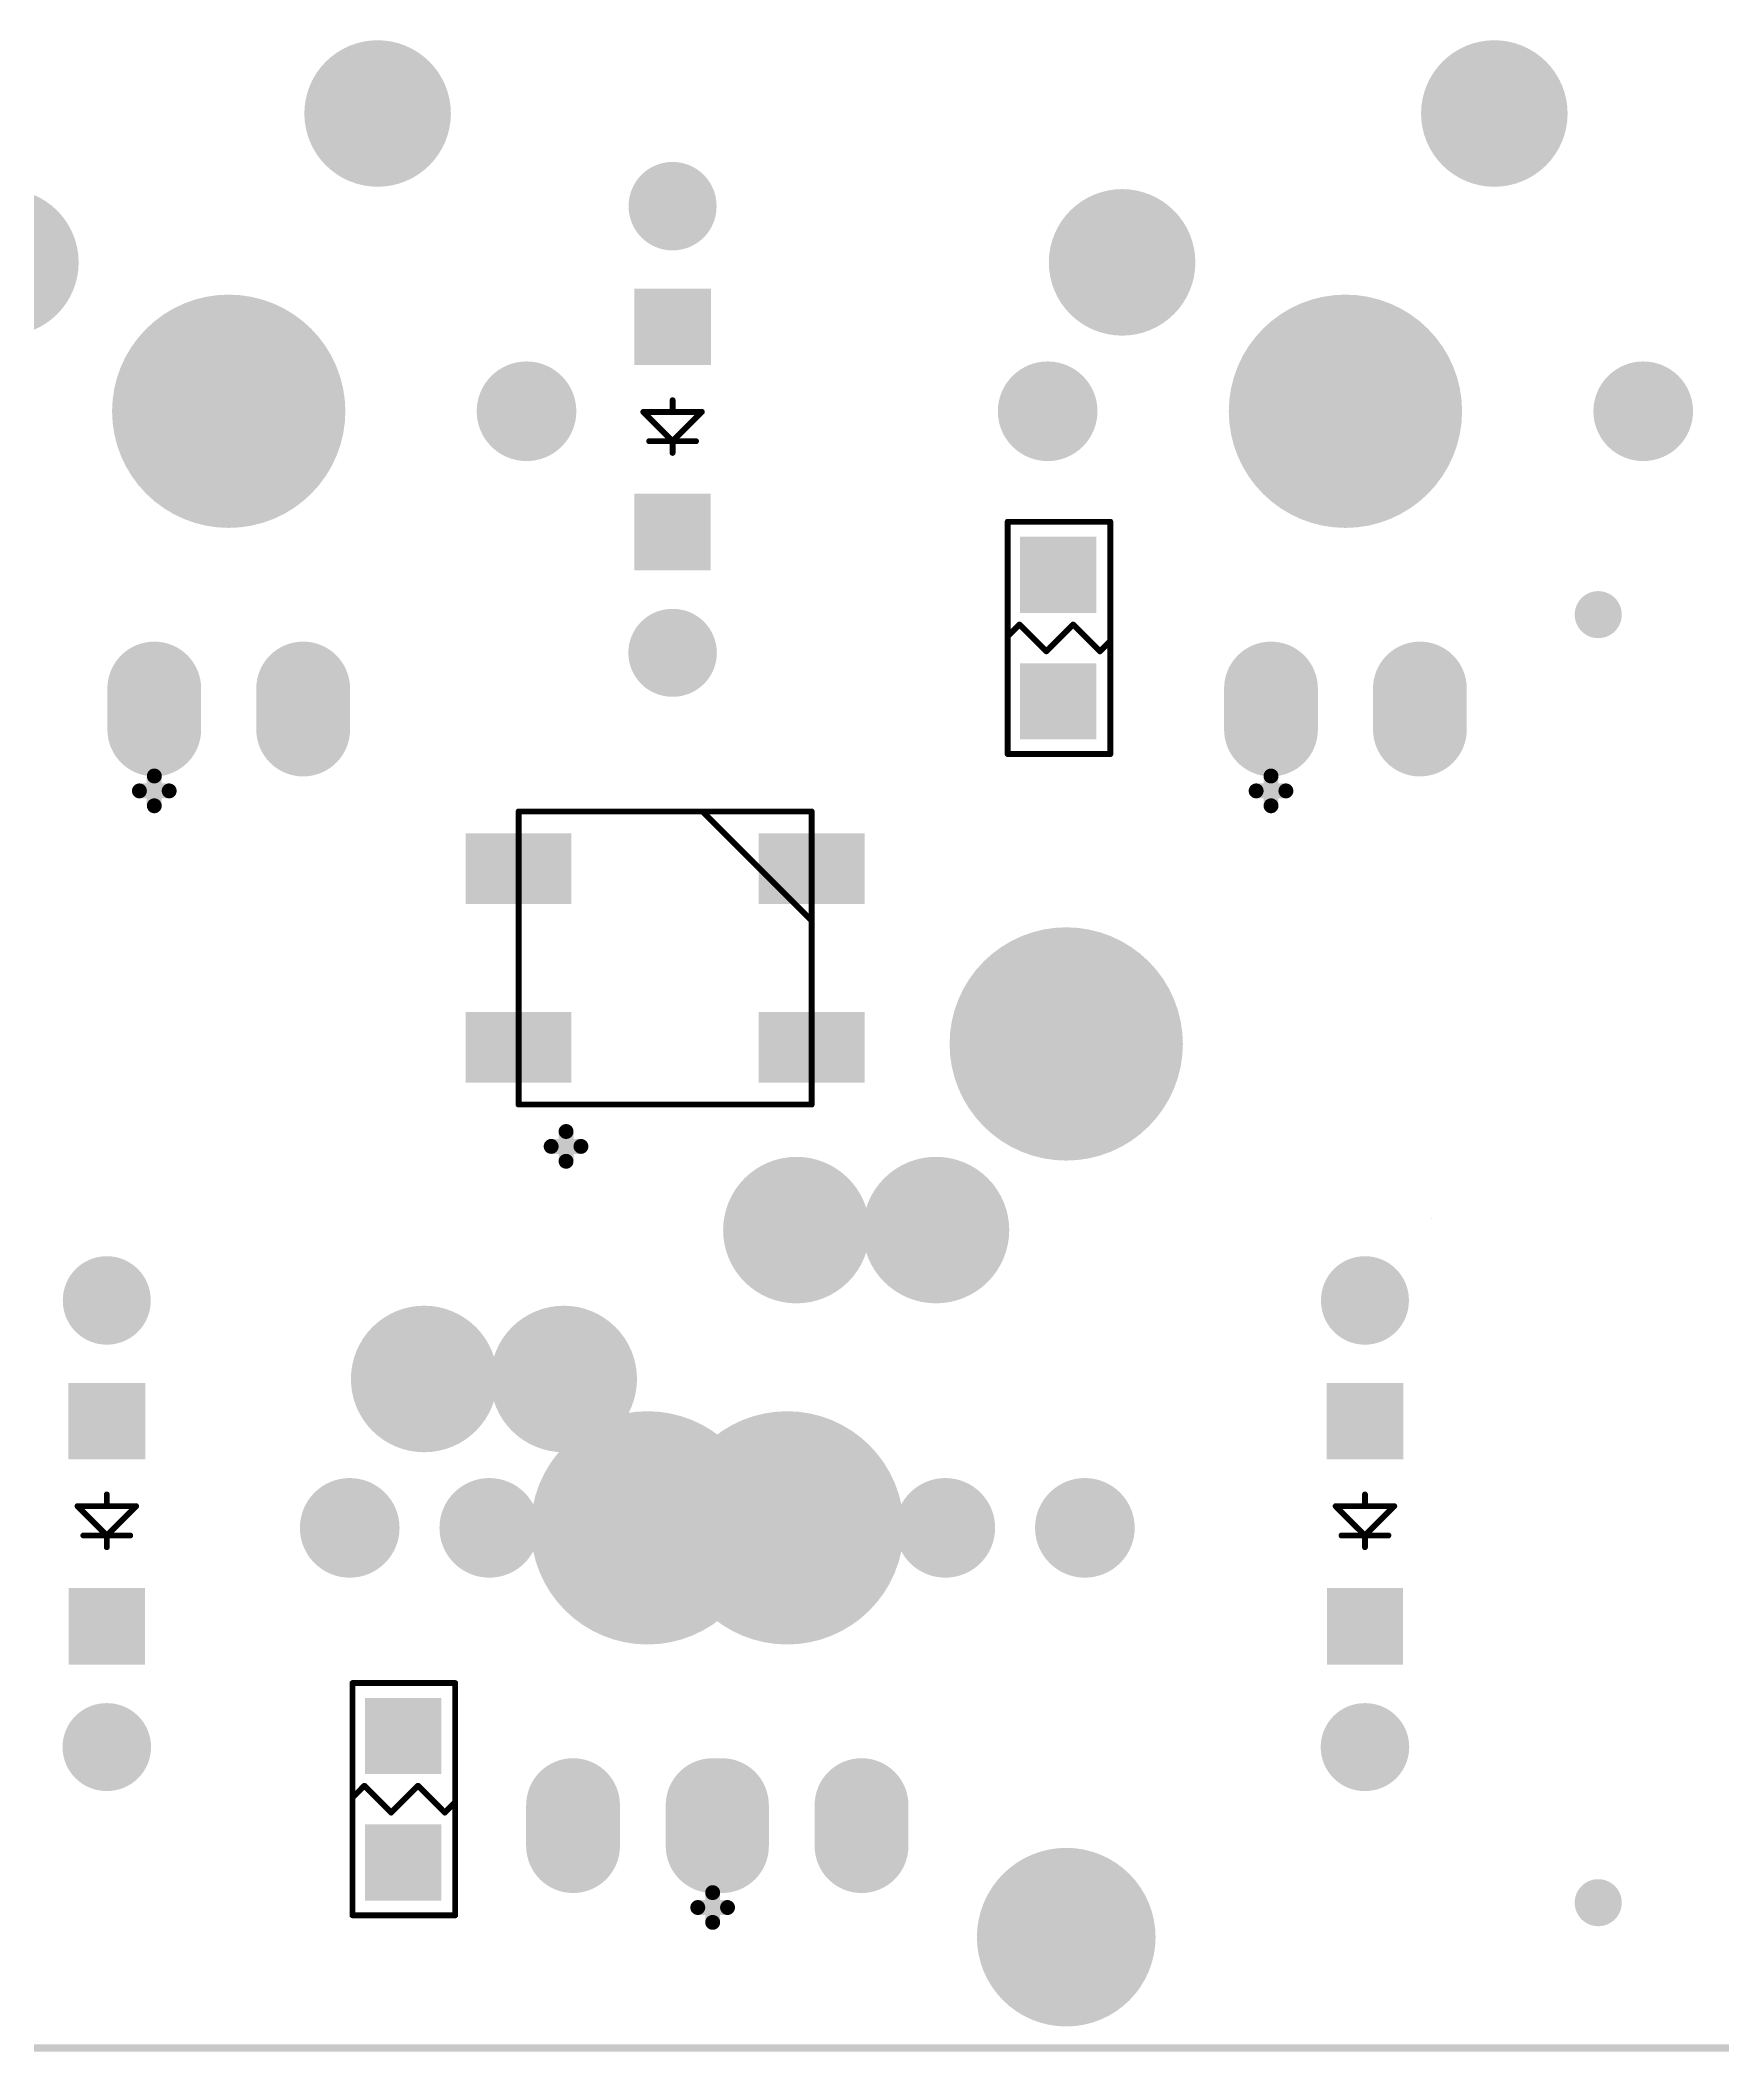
# Model space of a CAD drawing. Extents: x 407 to 769, y 688 to 804.
# Drawn here: x 456.39 to 485.09, y 689.54 to 723.86 of the extents above; entities that cross this region are included whole.
import ezdxf

# ---------------------------------------------------------------- set-up
doc = ezdxf.new("R2010")
doc.units = 0
doc.layers.get('0').update_dxf_attribs({"linetype": 'CONTINUOUS'})
for name, color, linetype in [('BOTTOMOVERLAY', 54, 'CONTINUOUS'), ('BOTTOMPASTE', 16, 'CONTINUOUS'), ('BOTTOMSOLDER', 6, 'CONTINUOUS'), ('KEEPOUTLAYER', 6, 'CONTINUOUS'), ('MULTILAYER', 9, 'CONTINUOUS'), ('TOPSOLDER', 216, 'CONTINUOUS')]:
    doc.layers.add(name, color=color, linetype=linetype)

# ---------------------------------------------------------------- blocks, each defined once
blk = doc.blocks.new('IN4148G_B_18')
at = {"layer": 'BOTTOMOVERLAY', "const_width": 0.1}
for points in [[(0, 0.4), (0, 0.2)], [(0, 0.2), (-0.5, -0.3)], [(0.4, 0.2), (-0.4, 0.2)], [(0.5, -0.3), (0, 0.2)], [(0.5, -0.3), (-0.5, -0.3)], [(0, -0.3), (0, -0.5)]]:
    blk.add_lwpolyline(points, dxfattribs=at)
at = {"layer": 'BOTTOMOVERLAY', "const_width": 0.05}
for points in [[(-0.025, 0.4, 1), (0.025, 0.4, 1)], [(-0.425, 0.2, 1), (-0.375, 0.2, 1)], [(-0.025, 0.2, 1), (0.025, 0.2, 1)], [(-0.025, 0.2, 1), (0.025, 0.2, 1)], [(-0.025, 0.2, 1), (0.025, 0.2, 1)], [(0.375, 0.2, 1), (0.425, 0.2, 1)], [(-0.525, -0.3, 1), (-0.475, -0.3, 1)], [(-0.525, -0.3, 1), (-0.475, -0.3, 1)], [(-0.025, -0.3, 1), (0.025, -0.3, 1)], [(0.475, -0.3, 1), (0.525, -0.3, 1)], [(0.475, -0.3, 1), (0.525, -0.3, 1)], [(-0.025, -0.5, 1), (0.025, -0.5, 1)]]:
    blk.add_lwpolyline(points, format="xyb", close=True, dxfattribs=at)
at = {"layer": 'BOTTOMPASTE'}
for points in [[(-0.65, 1.095), (0.65, 1.095), (-0.65, 2.405), (0.65, 2.405)], [(-0.655, -2.4), (0.655, -2.4), (-0.655, -1.1), (0.655, -1.1)]]:
    blk.add_solid(points, dxfattribs=at)
at = {"layer": 'BOTTOMSOLDER', "const_width": 1.5}
for points in [[(0.005, 3.81), (-0.005, 3.81)], [(0, -3.805), (0, -3.815)]]:
    blk.add_lwpolyline(points, dxfattribs=at)
at = {"layer": 'BOTTOMSOLDER', "const_width": 0.75}
for points in [[(-0.38, 3.81, 1), (0.37, 3.81, 1)], [(-0.37, 3.81, 1), (0.38, 3.81, 1)], [(-0.375, -3.805, 1), (0.375, -3.805, 1)], [(-0.375, -3.815, 1), (0.375, -3.815, 1)]]:
    blk.add_lwpolyline(points, format="xyb", close=True, dxfattribs=at)
at = {"layer": 'BOTTOMSOLDER'}
for points in [[(-0.65, 1.095), (0.65, 1.095), (-0.65, 2.405), (0.65, 2.405)], [(-0.655, -2.4), (0.655, -2.4), (-0.655, -1.1), (0.655, -1.1)]]:
    blk.add_solid(points, dxfattribs=at)
at = {"layer": 'MULTILAYER', "const_width": 1.5}
for points in [[(0.005, 3.81), (-0.005, 3.81)], [(0, -3.805), (0, -3.815)]]:
    blk.add_lwpolyline(points, dxfattribs=at)
at = {"layer": 'MULTILAYER', "const_width": 0.75}
for points in [[(-0.38, 3.81, 1), (0.37, 3.81, 1)], [(-0.37, 3.81, 1), (0.38, 3.81, 1)], [(-0.375, -3.805, 1), (0.375, -3.805, 1)], [(-0.375, -3.815, 1), (0.375, -3.815, 1)]]:
    blk.add_lwpolyline(points, format="xyb", close=True, dxfattribs=at)
blk = doc.blocks.new('IN4148G_B_19')
at = {"layer": 'BOTTOMOVERLAY', "const_width": 0.1}
for points in [[(0, 0.4), (0, 0.2)], [(0, 0.2), (-0.5, -0.3)], [(0.4, 0.2), (-0.4, 0.2)], [(0.5, -0.3), (0, 0.2)], [(0.5, -0.3), (-0.5, -0.3)], [(0, -0.3), (0, -0.5)]]:
    blk.add_lwpolyline(points, dxfattribs=at)
at = {"layer": 'BOTTOMOVERLAY', "const_width": 0.05}
for points in [[(-0.025, 0.4, 1), (0.025, 0.4, 1)], [(-0.425, 0.2, 1), (-0.375, 0.2, 1)], [(-0.025, 0.2, 1), (0.025, 0.2, 1)], [(-0.025, 0.2, 1), (0.025, 0.2, 1)], [(-0.025, 0.2, 1), (0.025, 0.2, 1)], [(0.375, 0.2, 1), (0.425, 0.2, 1)], [(-0.525, -0.3, 1), (-0.475, -0.3, 1)], [(-0.525, -0.3, 1), (-0.475, -0.3, 1)], [(-0.025, -0.3, 1), (0.025, -0.3, 1)], [(0.475, -0.3, 1), (0.525, -0.3, 1)], [(0.475, -0.3, 1), (0.525, -0.3, 1)], [(-0.025, -0.5, 1), (0.025, -0.5, 1)]]:
    blk.add_lwpolyline(points, format="xyb", close=True, dxfattribs=at)
at = {"layer": 'BOTTOMPASTE'}
for points in [[(-0.65, 1.095), (0.65, 1.095), (-0.65, 2.405), (0.65, 2.405)], [(-0.655, -2.4), (0.655, -2.4), (-0.655, -1.1), (0.655, -1.1)]]:
    blk.add_solid(points, dxfattribs=at)
at = {"layer": 'BOTTOMSOLDER', "const_width": 1.5}
for points in [[(0.005, 3.81), (-0.005, 3.81)], [(0, -3.805), (0, -3.815)]]:
    blk.add_lwpolyline(points, dxfattribs=at)
at = {"layer": 'BOTTOMSOLDER', "const_width": 0.75}
for points in [[(-0.38, 3.81, 1), (0.37, 3.81, 1)], [(-0.37, 3.81, 1), (0.38, 3.81, 1)], [(-0.375, -3.805, 1), (0.375, -3.805, 1)], [(-0.375, -3.815, 1), (0.375, -3.815, 1)]]:
    blk.add_lwpolyline(points, format="xyb", close=True, dxfattribs=at)
at = {"layer": 'BOTTOMSOLDER'}
for points in [[(-0.65, 1.095), (0.65, 1.095), (-0.65, 2.405), (0.65, 2.405)], [(-0.655, -2.4), (0.655, -2.4), (-0.655, -1.1), (0.655, -1.1)]]:
    blk.add_solid(points, dxfattribs=at)
at = {"layer": 'MULTILAYER', "const_width": 1.5}
for points in [[(0.005, 3.81), (-0.005, 3.81)], [(0, -3.805), (0, -3.815)]]:
    blk.add_lwpolyline(points, dxfattribs=at)
at = {"layer": 'MULTILAYER', "const_width": 0.75}
for points in [[(-0.38, 3.81, 1), (0.37, 3.81, 1)], [(-0.37, 3.81, 1), (0.38, 3.81, 1)], [(-0.375, -3.805, 1), (0.375, -3.805, 1)], [(-0.375, -3.815, 1), (0.375, -3.815, 1)]]:
    blk.add_lwpolyline(points, format="xyb", close=True, dxfattribs=at)
blk = doc.blocks.new('IN4148G_B_46')
at = {"layer": 'BOTTOMOVERLAY', "const_width": 0.1}
for points in [[(0, 0.4), (0, 0.2)], [(0, 0.2), (-0.5, -0.3)], [(0.4, 0.2), (-0.4, 0.2)], [(0.5, -0.3), (0, 0.2)], [(0.5, -0.3), (-0.5, -0.3)], [(0, -0.3), (0, -0.5)]]:
    blk.add_lwpolyline(points, dxfattribs=at)
at = {"layer": 'BOTTOMOVERLAY', "const_width": 0.05}
for points in [[(-0.025, 0.4, 1), (0.025, 0.4, 1)], [(-0.425, 0.2, 1), (-0.375, 0.2, 1)], [(-0.025, 0.2, 1), (0.025, 0.2, 1)], [(-0.025, 0.2, 1), (0.025, 0.2, 1)], [(-0.025, 0.2, 1), (0.025, 0.2, 1)], [(0.375, 0.2, 1), (0.425, 0.2, 1)], [(-0.525, -0.3, 1), (-0.475, -0.3, 1)], [(-0.525, -0.3, 1), (-0.475, -0.3, 1)], [(-0.025, -0.3, 1), (0.025, -0.3, 1)], [(0.475, -0.3, 1), (0.525, -0.3, 1)], [(0.475, -0.3, 1), (0.525, -0.3, 1)], [(-0.025, -0.5, 1), (0.025, -0.5, 1)]]:
    blk.add_lwpolyline(points, format="xyb", close=True, dxfattribs=at)
at = {"layer": 'BOTTOMPASTE'}
for points in [[(-0.65, 1.095), (0.65, 1.095), (-0.65, 2.405), (0.65, 2.405)], [(-0.655, -2.4), (0.655, -2.4), (-0.655, -1.1), (0.655, -1.1)]]:
    blk.add_solid(points, dxfattribs=at)
at = {"layer": 'BOTTOMSOLDER', "const_width": 1.5}
for points in [[(0.005, 3.81), (-0.005, 3.81)], [(0, -3.805), (0, -3.815)]]:
    blk.add_lwpolyline(points, dxfattribs=at)
at = {"layer": 'BOTTOMSOLDER', "const_width": 0.75}
for points in [[(-0.38, 3.81, 1), (0.37, 3.81, 1)], [(-0.37, 3.81, 1), (0.38, 3.81, 1)], [(-0.375, -3.805, 1), (0.375, -3.805, 1)], [(-0.375, -3.815, 1), (0.375, -3.815, 1)]]:
    blk.add_lwpolyline(points, format="xyb", close=True, dxfattribs=at)
at = {"layer": 'BOTTOMSOLDER'}
for points in [[(-0.65, 1.095), (0.65, 1.095), (-0.65, 2.405), (0.65, 2.405)], [(-0.655, -2.4), (0.655, -2.4), (-0.655, -1.1), (0.655, -1.1)]]:
    blk.add_solid(points, dxfattribs=at)
at = {"layer": 'MULTILAYER', "const_width": 1.5}
for points in [[(0.005, 3.81), (-0.005, 3.81)], [(0, -3.805), (0, -3.815)]]:
    blk.add_lwpolyline(points, dxfattribs=at)
at = {"layer": 'MULTILAYER', "const_width": 0.75}
for points in [[(-0.38, 3.81, 1), (0.37, 3.81, 1)], [(-0.37, 3.81, 1), (0.38, 3.81, 1)], [(-0.375, -3.805, 1), (0.375, -3.805, 1)], [(-0.375, -3.815, 1), (0.375, -3.815, 1)]]:
    blk.add_lwpolyline(points, format="xyb", close=True, dxfattribs=at)
blk = doc.blocks.new('MX1UP__B_128')
at = {"layer": 'BOTTOMOVERLAY', "const_width": 0.254}
for points in [[(-1.27, -6.731), (-1.27, -6.223)], [(-1.524, -6.477), (-1.016, -6.477)]]:
    blk.add_lwpolyline(points, dxfattribs=at)
at = {"layer": 'BOTTOMOVERLAY', "const_width": 0.127}
for points in [[(-1.333, -6.223, 1), (-1.206, -6.223, 1)], [(-1.587, -6.477, 1), (-1.46, -6.477, 1)], [(-1.079, -6.477, 1), (-0.952, -6.477, 1)], [(-1.333, -6.731, 1), (-1.206, -6.731, 1)]]:
    blk.add_lwpolyline(points, format="xyb", close=True, dxfattribs=at)
at = {"layer": 'BOTTOMSOLDER'}
for points, const_width in [([(1.915, 5.08, 1), (3.165, 5.08, 1)], 1.25), ([(-4.435, 2.54, 1), (-3.185, 2.54, 1)], 1.25), ([(-0.995, 0, 1), (0.995, 0, 1)], 1.99), ([(-5.505, 0, 1), (-4.655, 0, 1)], 0.85), ([(4.655, 0, 1), (5.505, 0, 1)], 0.85), ([(-1.67, -4.73, 1), (-0.87, -4.73, 1)], 0.8), ([(0.87, -4.73, 1), (1.67, -4.73, 1)], 0.8), ([(-1.67, -5.43, 1), (-0.87, -5.43, 1)], 0.8), ([(0.87, -5.43, 1), (1.67, -5.43, 1)], 0.8)]:
    blk.add_lwpolyline(points, format="xyb", close=True, dxfattribs=dict(at, const_width=const_width))
at = {"layer": 'BOTTOMSOLDER', "const_width": 1.6}
for points in [[(-1.27, -5.43), (-1.27, -4.73)], [(1.27, -5.43), (1.27, -4.73)]]:
    blk.add_lwpolyline(points, dxfattribs=at)
at = {"layer": 'MULTILAYER'}
for points, const_width in [([(1.915, 5.08, 1), (3.165, 5.08, 1)], 1.25), ([(-4.435, 2.54, 1), (-3.185, 2.54, 1)], 1.25), ([(-0.995, 0, 1), (0.995, 0, 1)], 1.99), ([(-5.505, 0, 1), (-4.655, 0, 1)], 0.85), ([(4.655, 0, 1), (5.505, 0, 1)], 0.85), ([(-1.67, -4.73, 1), (-0.87, -4.73, 1)], 0.8), ([(0.87, -4.73, 1), (1.67, -4.73, 1)], 0.8), ([(-1.67, -5.43, 1), (-0.87, -5.43, 1)], 0.8), ([(0.87, -5.43, 1), (1.67, -5.43, 1)], 0.8)]:
    blk.add_lwpolyline(points, format="xyb", close=True, dxfattribs=dict(at, const_width=const_width))
at = {"layer": 'MULTILAYER', "const_width": 1.6}
for points in [[(-1.27, -5.43), (-1.27, -4.73)], [(1.27, -5.43), (1.27, -4.73)]]:
    blk.add_lwpolyline(points, dxfattribs=at)
at = {"layer": 'TOPSOLDER'}
for points, const_width in [([(1.915, 5.08, 1), (3.165, 5.08, 1)], 1.25), ([(-4.435, 2.54, 1), (-3.185, 2.54, 1)], 1.25), ([(-0.995, 0, 1), (0.995, 0, 1)], 1.99), ([(-5.505, 0, 1), (-4.655, 0, 1)], 0.85), ([(4.655, 0, 1), (5.505, 0, 1)], 0.85), ([(-1.67, -4.73, 1), (-0.87, -4.73, 1)], 0.8), ([(0.87, -4.73, 1), (1.67, -4.73, 1)], 0.8), ([(-1.67, -5.43, 1), (-0.87, -5.43, 1)], 0.8), ([(0.87, -5.43, 1), (1.67, -5.43, 1)], 0.8)]:
    blk.add_lwpolyline(points, format="xyb", close=True, dxfattribs=dict(at, const_width=const_width))
at = {"layer": 'TOPSOLDER', "const_width": 1.6}
for points in [[(-1.27, -5.43), (-1.27, -4.73)], [(1.27, -5.43), (1.27, -4.73)]]:
    blk.add_lwpolyline(points, dxfattribs=at)
blk = doc.blocks.new('MX1UP__B_133')
at = {"layer": 'BOTTOMOVERLAY', "const_width": 0.254}
for points in [[(-1.27, -6.731), (-1.27, -6.223)], [(-1.524, -6.477), (-1.016, -6.477)]]:
    blk.add_lwpolyline(points, dxfattribs=at)
at = {"layer": 'BOTTOMOVERLAY', "const_width": 0.127}
for points in [[(-1.333, -6.223, 1), (-1.206, -6.223, 1)], [(-1.587, -6.477, 1), (-1.46, -6.477, 1)], [(-1.079, -6.477, 1), (-0.952, -6.477, 1)], [(-1.333, -6.731, 1), (-1.206, -6.731, 1)]]:
    blk.add_lwpolyline(points, format="xyb", close=True, dxfattribs=at)
at = {"layer": 'BOTTOMSOLDER'}
for points, const_width in [([(1.915, 5.08, 1), (3.165, 5.08, 1)], 1.25), ([(-4.435, 2.54, 1), (-3.185, 2.54, 1)], 1.25), ([(-0.995, 0, 1), (0.995, 0, 1)], 1.99), ([(-5.505, 0, 1), (-4.655, 0, 1)], 0.85), ([(4.655, 0, 1), (5.505, 0, 1)], 0.85), ([(-1.67, -4.73, 1), (-0.87, -4.73, 1)], 0.8), ([(0.87, -4.73, 1), (1.67, -4.73, 1)], 0.8), ([(-1.67, -5.43, 1), (-0.87, -5.43, 1)], 0.8), ([(0.87, -5.43, 1), (1.67, -5.43, 1)], 0.8)]:
    blk.add_lwpolyline(points, format="xyb", close=True, dxfattribs=dict(at, const_width=const_width))
at = {"layer": 'BOTTOMSOLDER', "const_width": 1.6}
for points in [[(-1.27, -5.43), (-1.27, -4.73)], [(1.27, -5.43), (1.27, -4.73)]]:
    blk.add_lwpolyline(points, dxfattribs=at)
at = {"layer": 'MULTILAYER'}
for points, const_width in [([(1.915, 5.08, 1), (3.165, 5.08, 1)], 1.25), ([(-4.435, 2.54, 1), (-3.185, 2.54, 1)], 1.25), ([(-0.995, 0, 1), (0.995, 0, 1)], 1.99), ([(-5.505, 0, 1), (-4.655, 0, 1)], 0.85), ([(4.655, 0, 1), (5.505, 0, 1)], 0.85), ([(-1.67, -4.73, 1), (-0.87, -4.73, 1)], 0.8), ([(0.87, -4.73, 1), (1.67, -4.73, 1)], 0.8), ([(-1.67, -5.43, 1), (-0.87, -5.43, 1)], 0.8), ([(0.87, -5.43, 1), (1.67, -5.43, 1)], 0.8)]:
    blk.add_lwpolyline(points, format="xyb", close=True, dxfattribs=dict(at, const_width=const_width))
at = {"layer": 'MULTILAYER', "const_width": 1.6}
for points in [[(-1.27, -5.43), (-1.27, -4.73)], [(1.27, -5.43), (1.27, -4.73)]]:
    blk.add_lwpolyline(points, dxfattribs=at)
at = {"layer": 'TOPSOLDER'}
for points, const_width in [([(1.915, 5.08, 1), (3.165, 5.08, 1)], 1.25), ([(-4.435, 2.54, 1), (-3.185, 2.54, 1)], 1.25), ([(-0.995, 0, 1), (0.995, 0, 1)], 1.99), ([(-5.505, 0, 1), (-4.655, 0, 1)], 0.85), ([(4.655, 0, 1), (5.505, 0, 1)], 0.85), ([(-1.67, -4.73, 1), (-0.87, -4.73, 1)], 0.8), ([(0.87, -4.73, 1), (1.67, -4.73, 1)], 0.8), ([(-1.67, -5.43, 1), (-0.87, -5.43, 1)], 0.8), ([(0.87, -5.43, 1), (1.67, -5.43, 1)], 0.8)]:
    blk.add_lwpolyline(points, format="xyb", close=True, dxfattribs=dict(at, const_width=const_width))
at = {"layer": 'TOPSOLDER', "const_width": 1.6}
for points in [[(-1.27, -5.43), (-1.27, -4.73)], [(1.27, -5.43), (1.27, -4.73)]]:
    blk.add_lwpolyline(points, dxfattribs=at)
blk = doc.blocks.new('R0805_B_249')
at = {"layer": 'BOTTOMOVERLAY', "const_width": 0.1}
for points in [[(-0.889, 1.981), (0.864, 1.981)], [(-0.889, -1.981), (-0.889, 1.981)], [(0.864, -1.981), (0.864, 1.981)], [(-0.889, 0.025), (-0.686, 0.229)], [(-0.686, 0.229), (-0.229, -0.229)], [(-0.229, -0.229), (0, 0)], [(0, 0), (0.229, 0.229)], [(0.229, 0.229), (0.686, -0.229)], [(0.686, -0.229), (0.864, -0.051)], [(-0.889, -1.981), (0.864, -1.981)]]:
    blk.add_lwpolyline(points, dxfattribs=at)
at = {"layer": 'BOTTOMOVERLAY', "const_width": 0.05}
for points in [[(-0.914, 1.981, 1), (-0.864, 1.981, 1)], [(-0.914, 1.981, 1), (-0.864, 1.981, 1)], [(0.839, 1.981, 1), (0.889, 1.981, 1)], [(0.839, 1.981, 1), (0.889, 1.981, 1)], [(-0.914, 0.025, 1), (-0.864, 0.025, 1)], [(-0.711, 0.229, 1), (-0.661, 0.229, 1)], [(-0.711, 0.229, 1), (-0.661, 0.229, 1)], [(-0.025, 0, 1), (0.025, 0, 1)], [(-0.025, 0, 1), (0.025, 0, 1)], [(0.204, 0.229, 1), (0.254, 0.229, 1)], [(0.204, 0.229, 1), (0.254, 0.229, 1)], [(-0.254, -0.229, 1), (-0.204, -0.229, 1)], [(-0.254, -0.229, 1), (-0.204, -0.229, 1)], [(0.661, -0.229, 1), (0.711, -0.229, 1)], [(0.661, -0.229, 1), (0.711, -0.229, 1)], [(0.839, -0.051, 1), (0.889, -0.051, 1)], [(-0.914, -1.981, 1), (-0.864, -1.981, 1)], [(-0.914, -1.981, 1), (-0.864, -1.981, 1)], [(0.839, -1.981, 1), (0.889, -1.981, 1)], [(0.839, -1.981, 1), (0.889, -1.981, 1)]]:
    blk.add_lwpolyline(points, format="xyb", close=True, dxfattribs=at)
at = {"layer": 'BOTTOMPASTE'}
for points in [[(0.625, 0.428), (0.625, 1.728), (-0.675, 0.428), (-0.675, 1.728)], [(0.625, -1.731), (0.625, -0.431), (-0.675, -1.731), (-0.675, -0.431)]]:
    blk.add_solid(points, dxfattribs=at)
at = {"layer": 'BOTTOMSOLDER'}
for points in [[(0.625, 0.428), (0.625, 1.728), (-0.675, 0.428), (-0.675, 1.728)], [(0.625, -1.731), (0.625, -0.431), (-0.675, -1.731), (-0.675, -0.431)]]:
    blk.add_solid(points, dxfattribs=at)
blk = doc.blocks.new('R0805_B_258')
at = {"layer": 'BOTTOMOVERLAY', "const_width": 0.1}
for points in [[(-0.889, 1.981), (0.864, 1.981)], [(-0.889, -1.981), (-0.889, 1.981)], [(0.864, -1.981), (0.864, 1.981)], [(-0.889, 0.025), (-0.686, 0.229)], [(-0.686, 0.229), (-0.229, -0.229)], [(-0.229, -0.229), (0, 0)], [(0, 0), (0.229, 0.229)], [(0.229, 0.229), (0.686, -0.229)], [(0.686, -0.229), (0.864, -0.051)], [(-0.889, -1.981), (0.864, -1.981)]]:
    blk.add_lwpolyline(points, dxfattribs=at)
at = {"layer": 'BOTTOMOVERLAY', "const_width": 0.05}
for points in [[(-0.914, 1.981, 1), (-0.864, 1.981, 1)], [(-0.914, 1.981, 1), (-0.864, 1.981, 1)], [(0.839, 1.981, 1), (0.889, 1.981, 1)], [(0.839, 1.981, 1), (0.889, 1.981, 1)], [(-0.914, 0.025, 1), (-0.864, 0.025, 1)], [(-0.711, 0.229, 1), (-0.661, 0.229, 1)], [(-0.711, 0.229, 1), (-0.661, 0.229, 1)], [(-0.025, 0, 1), (0.025, 0, 1)], [(-0.025, 0, 1), (0.025, 0, 1)], [(0.204, 0.229, 1), (0.254, 0.229, 1)], [(0.204, 0.229, 1), (0.254, 0.229, 1)], [(-0.254, -0.229, 1), (-0.204, -0.229, 1)], [(-0.254, -0.229, 1), (-0.204, -0.229, 1)], [(0.661, -0.229, 1), (0.711, -0.229, 1)], [(0.661, -0.229, 1), (0.711, -0.229, 1)], [(0.839, -0.051, 1), (0.889, -0.051, 1)], [(-0.914, -1.981, 1), (-0.864, -1.981, 1)], [(-0.914, -1.981, 1), (-0.864, -1.981, 1)], [(0.839, -1.981, 1), (0.889, -1.981, 1)], [(0.839, -1.981, 1), (0.889, -1.981, 1)]]:
    blk.add_lwpolyline(points, format="xyb", close=True, dxfattribs=at)
at = {"layer": 'BOTTOMPASTE'}
for points in [[(0.625, 0.428), (0.625, 1.728), (-0.675, 0.428), (-0.675, 1.728)], [(0.625, -1.731), (0.625, -0.431), (-0.675, -1.731), (-0.675, -0.431)]]:
    blk.add_solid(points, dxfattribs=at)
at = {"layer": 'BOTTOMSOLDER'}
for points in [[(0.625, 0.428), (0.625, 1.728), (-0.675, 0.428), (-0.675, 1.728)], [(0.625, -1.731), (0.625, -0.431), (-0.675, -1.731), (-0.675, -0.431)]]:
    blk.add_solid(points, dxfattribs=at)
blk = doc.blocks.new('MX1UP_B_304')
at = {"layer": 'BOTTOMSOLDER'}
for points, const_width in [([(1.915, 5.08, 1), (3.165, 5.08, 1)], 1.25), ([(-4.435, 2.54, 1), (-3.185, 2.54, 1)], 1.25), ([(-0.995, 0, 1), (0.995, 0, 1)], 1.99), ([(-5.505, 0, 1), (-4.655, 0, 1)], 0.85), ([(4.655, 0, 1), (5.505, 0, 1)], 0.85), ([(-1.67, -4.73, 1), (-0.87, -4.73, 1)], 0.8), ([(0.87, -4.73, 1), (1.67, -4.73, 1)], 0.8), ([(-1.67, -5.43, 1), (-0.87, -5.43, 1)], 0.8), ([(0.87, -5.43, 1), (1.67, -5.43, 1)], 0.8)]:
    blk.add_lwpolyline(points, format="xyb", close=True, dxfattribs=dict(at, const_width=const_width))
at = {"layer": 'BOTTOMSOLDER', "const_width": 1.6}
for points in [[(-1.27, -5.43), (-1.27, -4.73)], [(1.27, -5.43), (1.27, -4.73)]]:
    blk.add_lwpolyline(points, dxfattribs=at)
at = {"layer": 'MULTILAYER'}
for points, const_width in [([(1.915, 5.08, 1), (3.165, 5.08, 1)], 1.25), ([(-4.435, 2.54, 1), (-3.185, 2.54, 1)], 1.25), ([(-0.995, 0, 1), (0.995, 0, 1)], 1.99), ([(-5.505, 0, 1), (-4.655, 0, 1)], 0.85), ([(4.655, 0, 1), (5.505, 0, 1)], 0.85), ([(-1.67, -4.73, 1), (-0.87, -4.73, 1)], 0.8), ([(0.87, -4.73, 1), (1.67, -4.73, 1)], 0.8), ([(-1.67, -5.43, 1), (-0.87, -5.43, 1)], 0.8), ([(0.87, -5.43, 1), (1.67, -5.43, 1)], 0.8)]:
    blk.add_lwpolyline(points, format="xyb", close=True, dxfattribs=dict(at, const_width=const_width))
at = {"layer": 'MULTILAYER', "const_width": 1.6}
for points in [[(-1.27, -5.43), (-1.27, -4.73)], [(1.27, -5.43), (1.27, -4.73)]]:
    blk.add_lwpolyline(points, dxfattribs=at)
at = {"layer": 'TOPSOLDER'}
for points, const_width in [([(1.915, 5.08, 1), (3.165, 5.08, 1)], 1.25), ([(-4.435, 2.54, 1), (-3.185, 2.54, 1)], 1.25), ([(-0.995, 0, 1), (0.995, 0, 1)], 1.99), ([(-5.505, 0, 1), (-4.655, 0, 1)], 0.85), ([(4.655, 0, 1), (5.505, 0, 1)], 0.85), ([(-1.67, -4.73, 1), (-0.87, -4.73, 1)], 0.8), ([(0.87, -4.73, 1), (1.67, -4.73, 1)], 0.8), ([(-1.67, -5.43, 1), (-0.87, -5.43, 1)], 0.8), ([(0.87, -5.43, 1), (1.67, -5.43, 1)], 0.8)]:
    blk.add_lwpolyline(points, format="xyb", close=True, dxfattribs=dict(at, const_width=const_width))
at = {"layer": 'TOPSOLDER', "const_width": 1.6}
for points in [[(-1.27, -5.43), (-1.27, -4.73)], [(1.27, -5.43), (1.27, -4.73)]]:
    blk.add_lwpolyline(points, dxfattribs=at)
blk = doc.blocks.new('MX1UP__B_368')
at = {"layer": 'BOTTOMOVERLAY', "const_width": 0.254}
for points in [[(-1.27, -6.731), (-1.27, -6.223)], [(-1.524, -6.477), (-1.016, -6.477)]]:
    blk.add_lwpolyline(points, dxfattribs=at)
at = {"layer": 'BOTTOMOVERLAY', "const_width": 0.127}
for points in [[(-1.333, -6.223, 1), (-1.206, -6.223, 1)], [(-1.587, -6.477, 1), (-1.46, -6.477, 1)], [(-1.079, -6.477, 1), (-0.952, -6.477, 1)], [(-1.333, -6.731, 1), (-1.206, -6.731, 1)]]:
    blk.add_lwpolyline(points, format="xyb", close=True, dxfattribs=at)
at = {"layer": 'BOTTOMSOLDER'}
for points, const_width in [([(1.915, 5.08, 1), (3.165, 5.08, 1)], 1.25), ([(-4.435, 2.54, 1), (-3.185, 2.54, 1)], 1.25), ([(-0.995, 0, 1), (0.995, 0, 1)], 1.99), ([(-5.505, 0, 1), (-4.655, 0, 1)], 0.85), ([(4.655, 0, 1), (5.505, 0, 1)], 0.85), ([(-1.67, -4.73, 1), (-0.87, -4.73, 1)], 0.8), ([(0.87, -4.73, 1), (1.67, -4.73, 1)], 0.8), ([(-1.67, -5.43, 1), (-0.87, -5.43, 1)], 0.8), ([(0.87, -5.43, 1), (1.67, -5.43, 1)], 0.8)]:
    blk.add_lwpolyline(points, format="xyb", close=True, dxfattribs=dict(at, const_width=const_width))
at = {"layer": 'BOTTOMSOLDER', "const_width": 1.6}
for points in [[(-1.27, -5.43), (-1.27, -4.73)], [(1.27, -5.43), (1.27, -4.73)]]:
    blk.add_lwpolyline(points, dxfattribs=at)
at = {"layer": 'MULTILAYER'}
for points, const_width in [([(1.915, 5.08, 1), (3.165, 5.08, 1)], 1.25), ([(-4.435, 2.54, 1), (-3.185, 2.54, 1)], 1.25), ([(-0.995, 0, 1), (0.995, 0, 1)], 1.99), ([(-5.505, 0, 1), (-4.655, 0, 1)], 0.85), ([(4.655, 0, 1), (5.505, 0, 1)], 0.85), ([(-1.67, -4.73, 1), (-0.87, -4.73, 1)], 0.8), ([(0.87, -4.73, 1), (1.67, -4.73, 1)], 0.8), ([(-1.67, -5.43, 1), (-0.87, -5.43, 1)], 0.8), ([(0.87, -5.43, 1), (1.67, -5.43, 1)], 0.8)]:
    blk.add_lwpolyline(points, format="xyb", close=True, dxfattribs=dict(at, const_width=const_width))
at = {"layer": 'MULTILAYER', "const_width": 1.6}
for points in [[(-1.27, -5.43), (-1.27, -4.73)], [(1.27, -5.43), (1.27, -4.73)]]:
    blk.add_lwpolyline(points, dxfattribs=at)
at = {"layer": 'TOPSOLDER'}
for points, const_width in [([(1.915, 5.08, 1), (3.165, 5.08, 1)], 1.25), ([(-4.435, 2.54, 1), (-3.185, 2.54, 1)], 1.25), ([(-0.995, 0, 1), (0.995, 0, 1)], 1.99), ([(-5.505, 0, 1), (-4.655, 0, 1)], 0.85), ([(4.655, 0, 1), (5.505, 0, 1)], 0.85), ([(-1.67, -4.73, 1), (-0.87, -4.73, 1)], 0.8), ([(0.87, -4.73, 1), (1.67, -4.73, 1)], 0.8), ([(-1.67, -5.43, 1), (-0.87, -5.43, 1)], 0.8), ([(0.87, -5.43, 1), (1.67, -5.43, 1)], 0.8)]:
    blk.add_lwpolyline(points, format="xyb", close=True, dxfattribs=dict(at, const_width=const_width))
at = {"layer": 'TOPSOLDER', "const_width": 1.6}
for points in [[(-1.27, -5.43), (-1.27, -4.73)], [(1.27, -5.43), (1.27, -4.73)]]:
    blk.add_lwpolyline(points, dxfattribs=at)
blk = doc.blocks.new('RGB_WS2812B_B_379')
at = {"layer": 'BOTTOMOVERLAY', "const_width": 0.1}
for points in [[(-2.5, 2.5), (2.5, 2.5)], [(-2.5, 0), (-2.5, 2.5)], [(0.635, 2.5), (2.5, 0.635)], [(2.5, -2.5), (2.5, 2.5)], [(-2.5, -2.5), (-2.5, 0)], [(-2.5, -2.5), (0, -2.5)], [(0, -2.5), (2.5, -2.5)]]:
    blk.add_lwpolyline(points, dxfattribs=at)
at = {"layer": 'BOTTOMOVERLAY', "const_width": 0.05}
for points in [[(-2.525, 2.5, 1), (-2.475, 2.5, 1)], [(-2.525, 2.5, 1), (-2.475, 2.5, 1)], [(0.61, 2.5, 1), (0.66, 2.5, 1)], [(2.475, 2.5, 1), (2.525, 2.5, 1)], [(2.475, 2.5, 1), (2.525, 2.5, 1)], [(2.475, 0.635, 1), (2.525, 0.635, 1)], [(-2.525, 0, 1), (-2.475, 0, 1)], [(-2.525, 0, 1), (-2.475, 0, 1)], [(-2.525, -2.5, 1), (-2.475, -2.5, 1)], [(-2.525, -2.5, 1), (-2.475, -2.5, 1)], [(-0.025, -2.5, 1), (0.025, -2.5, 1)], [(-0.025, -2.5, 1), (0.025, -2.5, 1)], [(2.475, -2.5, 1), (2.525, -2.5, 1)], [(2.475, -2.5, 1), (2.525, -2.5, 1)]]:
    blk.add_lwpolyline(points, format="xyb", close=True, dxfattribs=at)
at = {"layer": 'BOTTOMPASTE'}
for points in [[(-3.3, 1.024), (-1.7, 1.024), (-3.3, 2.024), (-1.7, 2.024)], [(1.7, 1.024), (3.3, 1.024), (1.7, 2.024), (3.3, 2.024)], [(-3.3, -2.024), (-1.7, -2.024), (-3.3, -1.024), (-1.7, -1.024)], [(1.7, -2.024), (3.3, -2.024), (1.7, -1.024), (3.3, -1.024)]]:
    blk.add_solid(points, dxfattribs=at)
at = {"layer": 'BOTTOMSOLDER'}
for points in [[(-3.402, 0.922), (-1.598, 0.922), (-3.402, 2.126), (-1.598, 2.126)], [(1.598, 0.922), (3.402, 0.922), (1.598, 2.126), (3.402, 2.126)], [(-3.402, -2.126), (-1.598, -2.126), (-3.402, -0.922), (-1.598, -0.922)], [(1.598, -2.126), (3.402, -2.126), (1.598, -0.922), (3.402, -0.922)]]:
    blk.add_solid(points, dxfattribs=at)
blk = doc.blocks.new('__B_387')
at = {"layer": 'BOTTOMOVERLAY', "const_width": 0.254}
for points in [[(0, 0.254), (0, -0.254)], [(0.254, 0), (-0.254, 0)]]:
    blk.add_lwpolyline(points, dxfattribs=at)
at = {"layer": 'BOTTOMOVERLAY', "const_width": 0.127}
for points in [[(-0.063, 0.254, 1), (0.064, 0.254, 1)], [(-0.317, 0, 1), (-0.19, 0, 1)], [(0.191, 0, 1), (0.318, 0, 1)], [(-0.063, -0.254, 1), (0.064, -0.254, 1)]]:
    blk.add_lwpolyline(points, format="xyb", close=True, dxfattribs=at)

msp = doc.modelspace()

# ---------------------------------------------------------------- linework, layer by layer
at = {"layer": 'BOTTOMSOLDER'}
for points, const_width in [([(482.77, 714.061, 1), (483.171, 714.061, 1)], 0.402), ([(472.9, 706.737, 1), (474.89, 706.737, 1)], 1.99), ([(473.133, 691.498, 1), (474.657, 691.498, 1)], 1.524), ([(482.77, 692.086, 1), (483.171, 692.086, 1)], 0.402)]:
    msp.add_lwpolyline(points, format="xyb", close=True, dxfattribs=dict(at, const_width=const_width))
at = {"layer": 'KEEPOUTLAYER', "const_width": 0.127}
msp.add_lwpolyline([(450.996, 689.606), (556.297, 689.606)], dxfattribs=at)
at = {"layer": 'MULTILAYER'}
for points, const_width in [([(482.821, 714.061, 1), (483.121, 714.061, 1)], 0.3), ([(472.9, 706.737, 1), (474.89, 706.737, 1)], 1.99), ([(473.133, 691.498, 1), (474.657, 691.498, 1)], 1.524), ([(482.821, 692.086, 1), (483.121, 692.086, 1)], 0.3)]:
    msp.add_lwpolyline(points, format="xyb", close=True, dxfattribs=dict(at, const_width=const_width))
at = {"layer": 'TOPSOLDER'}
for points, const_width in [([(482.77, 714.061, 1), (483.171, 714.061, 1)], 0.402), ([(472.9, 706.737, 1), (474.89, 706.737, 1)], 1.99), ([(473.133, 691.498, 1), (474.657, 691.498, 1)], 1.524), ([(482.77, 692.086, 1), (483.171, 692.086, 1)], 0.402)]:
    msp.add_lwpolyline(points, format="xyb", close=True, dxfattribs=dict(at, const_width=const_width))

# ---------------------------------------------------------------- block references
for name, p in [('MX1UP__B_128', (459.608, 717.531)), ('MX1UP__B_133', (478.658, 717.531)), ('MX1UP_B_304', (466.752, 698.481)), ('MX1UP__B_368', (469.133, 698.481))]:
    msp.add_blockref(name, p)
for name, p, rotation in [('IN4148G_B_46', (467.18, 717.22), 180), ('R0805_B_249', (473.784, 713.664), 360), ('RGB_WS2812B_B_379', (467.053, 708.203), 360), ('__B_387', (465.363, 704.989), 180), ('IN4148G_B_18', (457.528, 698.551), 180), ('IN4148G_B_19', (478.991, 698.551), 180), ('R0805_B_258', (462.608, 693.852), 360)]:
    msp.add_blockref(name, p, dxfattribs=dict(rotation=rotation))

# ---------------------------------------------------------------- texts
at = {"layer": 'BOTTOMOVERLAY', "text_generation_flag": 2}
for s, rotation, p in [('D167', 360, (468.323, 722.427)), ('R23', 360, (474.701, 716.204)), ('Z', 180, (459.061, 714.942)), ('X', 180, (478.277, 714.864)), ('D194', 360, (458.671, 703.758)), ('D193', 360, (480.134, 703.758)), ('LAlt', 180, (465.347, 696.019)), ('R8', 180, (459.44, 693.375))]:
    msp.add_text(s, height=0.001, rotation=rotation, dxfattribs=at).set_placement(p)

doc.saveas('drawing.dxf')
